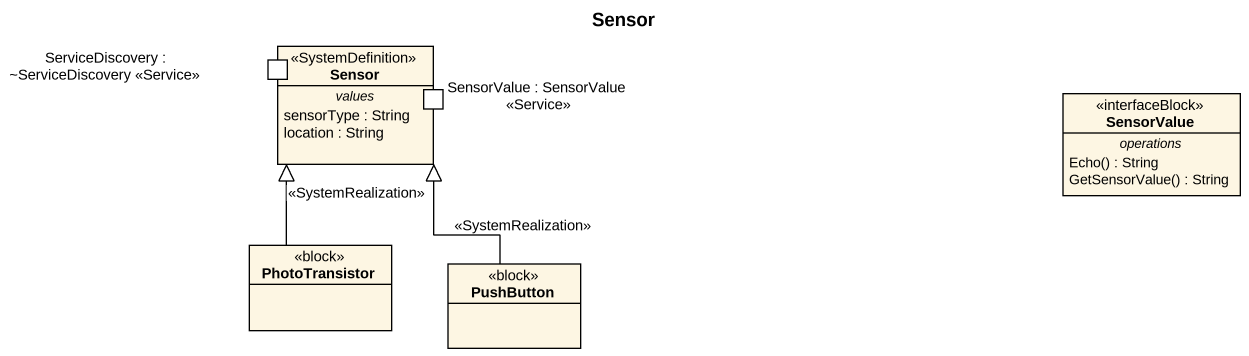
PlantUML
@startuml
title Sensor
hide circle
hide empty members
class Sensor <<SystemDefinition>> {
  -- values --
  sensorType : String
  location : String
  -- ports --
  ServiceDiscovery : ~ServiceDiscovery <<Service>>
  SensorValue : SensorValue <<Service>>
}
class SensorValue <<interfaceBlock>> {
  -- operations --
  Echo() : String
  GetSensorValue() : String
}
class PhotoTransistor <<block>>
class PushButton <<block>>
PhotoTransistor -up-|> Sensor : <<SystemRealization>>
PushButton -up-|> Sensor : <<SystemRealization>>
@enduml
